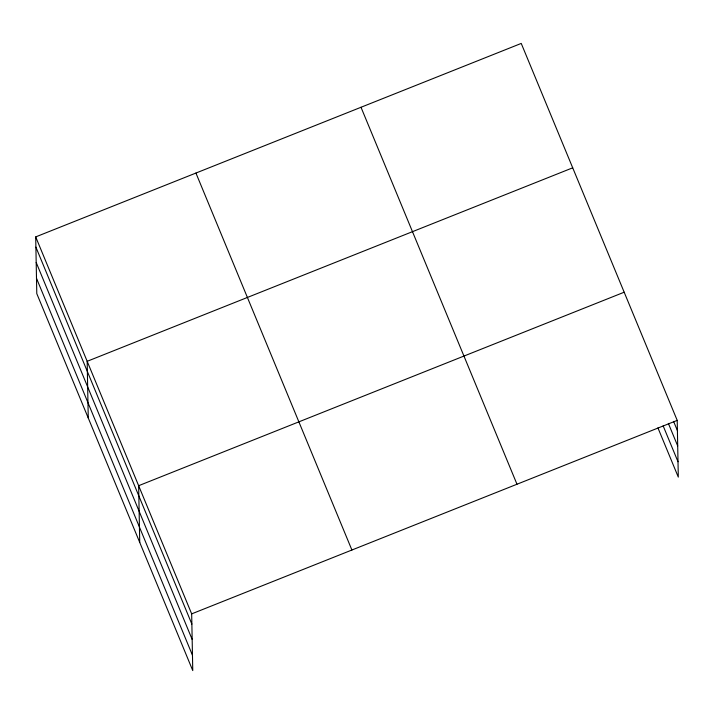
<?xml version="1.0" encoding="UTF-8"?>
<svg xmlns="http://www.w3.org/2000/svg" width="714" height="714" viewBox="0 0 714 714"><rect width="100%" height="100%" fill="white"/><g stroke="black" fill="none" stroke-linecap="round" stroke-linejoin="round"><path stroke-width="1.07" d="M35.7 236.905L191.673 613.87L192.762 670.58L36.789 293.615L35.7 236.905L521.238 43.42L677.211 420.385L678.3 477.095L657.933 427.873M572.708 167.817L87.17 361.311L88.259 418.011M624.179 292.213L138.641 485.707L139.73 542.408M191.673 613.87L677.211 420.385M673.588 421.385L677.407 430.613M668.366 423.393L677.702 445.947M663.154 425.865L678.005 461.753M361.007 107.27L516.981 484.235M195.931 173.056L351.904 550.021M35.896 247.133L191.87 624.098M36.191 262.475L192.164 639.441M36.494 278.281L192.468 655.238"/></g></svg>
